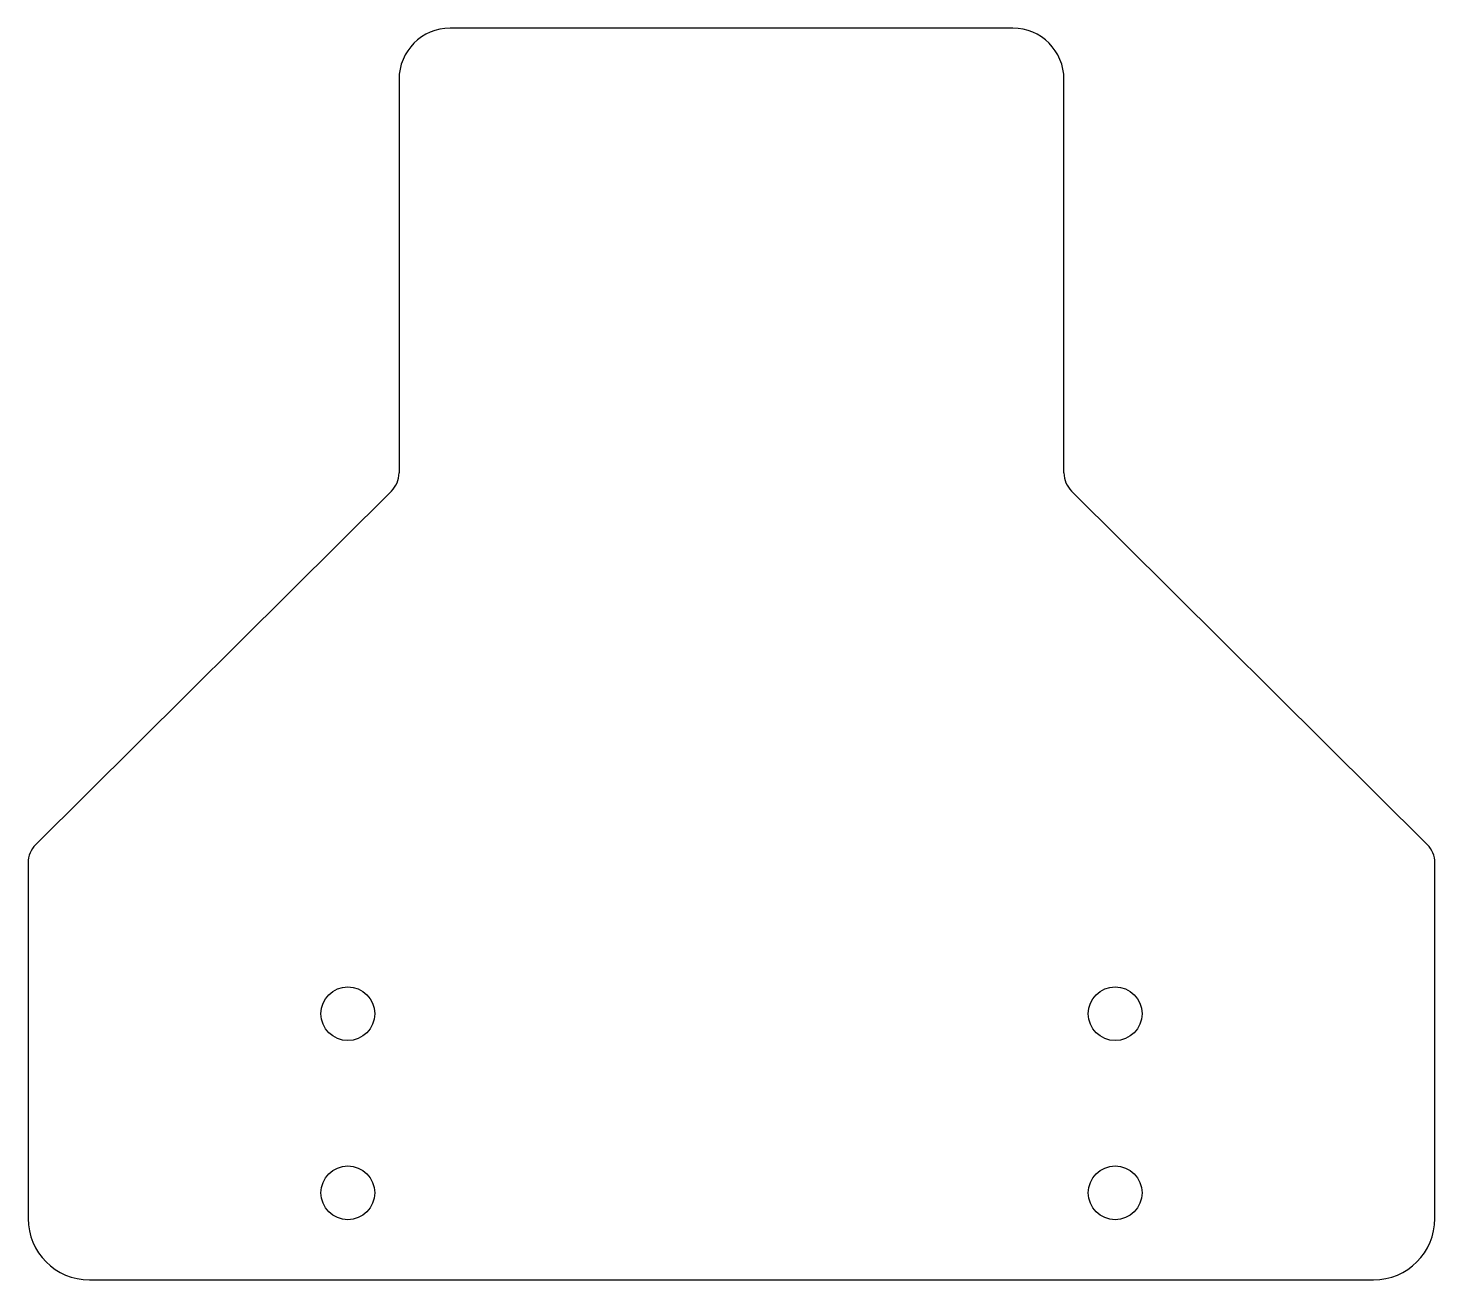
# Model space of a CAD drawing. Header units: millimetres. Extents: x 0 to 275, y -66 to 179.
import ezdxf

# ---------------------------------------------------------------- set-up
doc = ezdxf.new("R2010")
doc.units = ezdxf.units.MM
doc.layers.add('cutting', color=1, linetype='Continuous')

msp = doc.modelspace()

# ---------------------------------------------------------------- linework, layer by layer
at = {"layer": 'cutting', "color": 1}
for p, q in [((192.5, 179), (82.5, 179)), ((72.5, 169), (72.5, 92.08)), ((202.5, 92.08), (202.5, 169)), ((71.02, 88.53), (1.48, 19.47)), ((273.52, 19.47), (203.98, 88.53)), ((0, 15.92), (0, -53.57)), ((275, -53.57), (275, 15.92)), ((12, -65.57), (137.5, -65.57)), ((137.5, -65.57), (263, -65.57))]:
    msp.add_line(p, q, dxfattribs=at)
for centre in [(62.5, -13.57), (212.5, -13.57), (62.5, -48.57), (212.5, -48.57)]:
    msp.add_circle(centre, 5.25, dxfattribs=at)
for centre, radius, start, end in [((82.5, 169), 10, 90, 180), ((192.5, 169), 10, 0, 90), ((67.5, 92.08), 5, 314.8017, 360), ((207.5, 92.08), 5, 180, 225.1983), ((5, 15.92), 5, 134.8017, 180), ((270, 15.92), 5, 0, 45.1983), ((12, -53.57), 12, 180, 270), ((263, -53.57), 12, 270, 360)]:
    msp.add_arc(centre, radius, start, end, dxfattribs=at)

doc.saveas('drawing.dxf')
